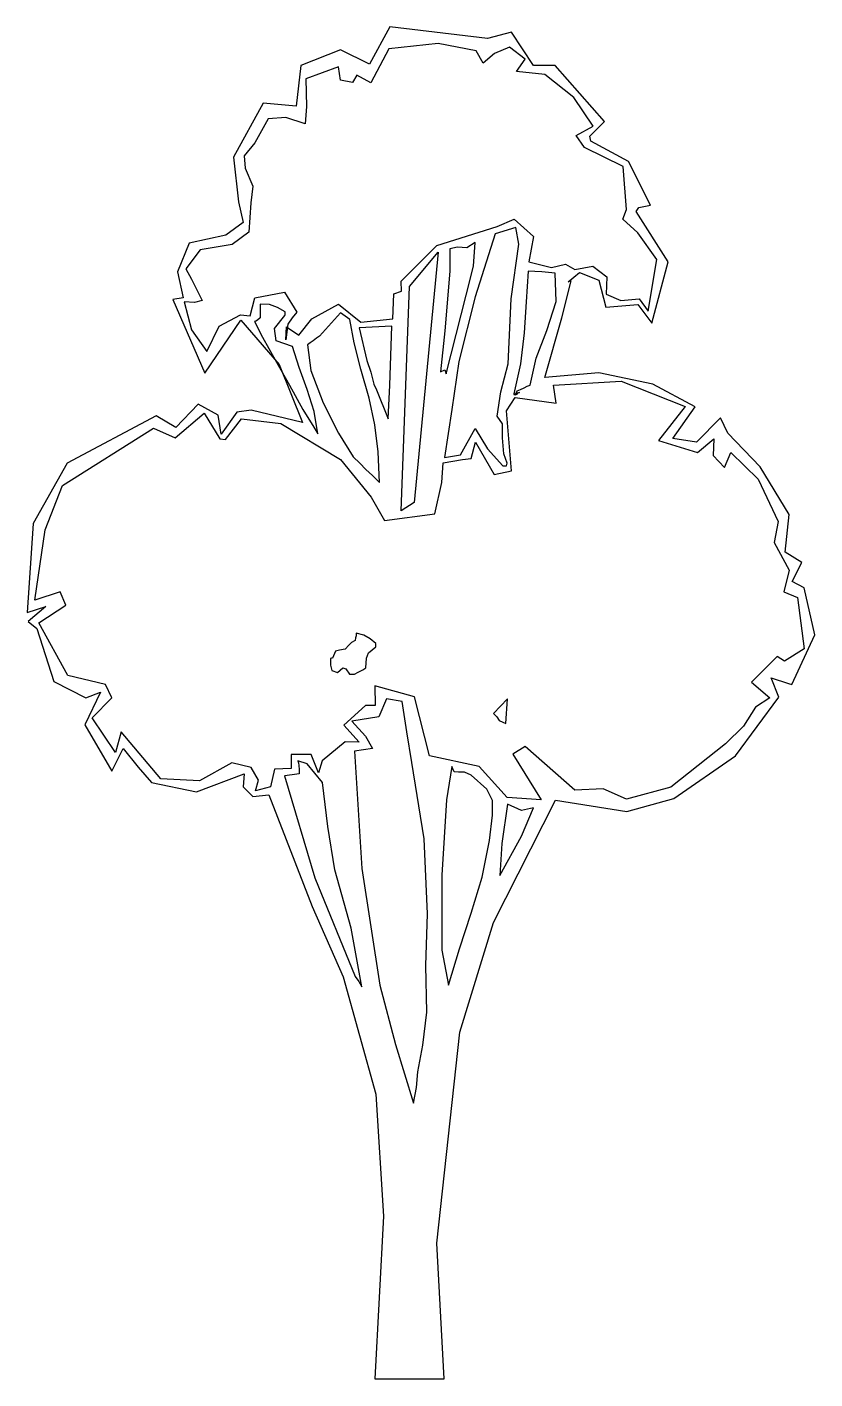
# Model space of a CAD drawing. Extents: x 31076 to 37056, y -24554 to -14294.
import ezdxf

# ---------------------------------------------------------------- set-up
doc = ezdxf.new("R2010")
doc.units = 0
doc.layers.get('0').update_dxf_attribs({"linetype": 'CONTINUOUS'})

msp = doc.modelspace()

# ---------------------------------------------------------------- linework, layer by layer
at = {"color": 0}
for points in [[(34241, -24554), (34186, -23523), (34362, -21923), (34617, -21091), (35088, -20162), (35629, -20248), (35986, -20150), (36452, -19824), (36782, -19381), (36723, -19232), (36856, -19275), (36880, -19283), (37056, -18907), (36974, -18550), (36884, -18503), (36958, -18357), (36829, -18279), (36860, -17993), (36641, -17632), (36394, -17377), (36339, -17259), (36158, -17444), (35978, -17416), (36147, -17177), (35825, -17004), (35417, -16918), (35005, -16953), (35135, -16502), (35205, -16220), (35182, -16228), (35268, -16157), (35417, -16216), (35468, -16420), (35711, -16400), (35817, -16542), (35943, -16075), (35699, -15694), (35719, -15663), (35809, -15647), (35641, -15314), (35354, -15161), (35347, -15122), (35460, -15012), (35084, -14585), (34919, -14585), (34754, -14334), (34570, -14381), (33829, -14294), (33676, -14577), (33456, -14467), (33154, -14585), (33119, -14894), (32868, -14871), (32644, -15283), (32680, -15620), (32715, -15777), (32585, -15875), (32307, -15934), (32217, -16153), (32260, -16349), (32182, -16361), (32425, -16922), (32699, -16518), (32989, -16855), (33166, -17295), (32778, -17201), (32668, -17216), (32550, -17385), (32527, -17240), (32374, -17157), (32205, -17334), (32056, -17244), (31381, -17604), (31123, -18063), (31076, -18738), (31217, -18691), (31083, -18805), (31150, -18859), (31279, -19260), (31523, -19385), (31632, -19342), (31515, -19589), (31719, -19942), (31805, -19769), (31919, -19911), (32021, -20028), (32362, -20099), (32723, -19962), (32715, -20060), (32789, -20134), (32911, -20122), (33240, -20969), (33476, -21503), (33723, -22393), (33782, -23319), (33715, -24554), (34241, -24554)], [(32440, -16757), (32534, -16565), (32695, -16479), (32770, -16487), (32805, -16349), (33029, -16306), (33123, -16459), (33087, -16502), (33056, -16549), (33040, -16667), (33044, -16569), (33138, -16632), (33237, -16510), (33440, -16397), (33609, -16534), (33852, -16510), (33860, -16318), (33919, -16298), (33915, -16224), (34186, -15953), (34644, -15808), (34774, -15753), (34919, -15883), (34884, -16075), (35056, -16118), (35162, -16095), (35233, -16134), (35370, -16110), (35476, -16189), (35472, -16322), (35582, -16369), (35723, -16357), (35790, -16451), (35856, -16059), (35711, -15855), (35598, -15753), (35625, -15679), (35601, -15353), (35307, -15208), (35245, -15118), (35374, -15047), (35225, -14828), (35005, -14655), (34790, -14632), (34856, -14538), (34739, -14447), (34625, -14494), (34539, -14569), (34484, -14475), (34197, -14420), (33821, -14459), (33754, -14589), (33684, -14718), (33578, -14659), (33546, -14714), (33456, -14698), (33440, -14596), (33193, -14687), (33197, -14898), (33186, -15028), (33040, -14981), (32907, -14992), (32805, -15173), (32723, -15271), (32731, -15365), (32789, -15502), (32774, -15628), (32758, -15851), (32633, -15945), (32389, -15985), (32280, -16130), (32323, -16208), (32405, -16369), (32346, -16385), (32268, -16381), (32323, -16593), (32440, -16757)], [(34719, -17604), (34695, -17534), (34684, -17412), (34684, -17306), (34644, -17248), (34672, -17063), (34727, -16851), (34750, -16357), (34809, -15942), (34786, -15816), (34629, -15863), (34476, -16342), (34354, -16832), (34299, -17197), (34244, -17561), (34366, -17542), (34476, -17342), (34570, -17495), (34688, -17624), (34715, -17624), (34719, -17604)], [(34013, -17903), (33915, -17965), (33978, -16263), (34197, -16004), (34013, -17903)], [(34256, -16926), (34409, -16330), (34464, -16110), (34476, -15930), (34413, -15969), (34342, -15965), (34284, -15977), (34284, -16146), (34248, -16600), (34213, -16910), (34248, -16895), (34252, -16910), (34256, -16926)], [(34797, -17055), (34821, -17044), (34848, -17032), (34872, -17020), (34895, -17012), (34939, -16808), (35021, -16597), (35092, -16377), (35084, -16161), (35033, -16157), (34982, -16153), (34931, -16149), (34880, -16146), (34864, -16381), (34848, -16616), (34821, -16851), (34770, -17079), (34770, -17083), (34770, -17083), (34770, -17083), (34774, -17083), (34782, -17079), (34794, -17075), (34801, -17071), (34813, -17067), (34805, -17071), (34797, -17075), (34790, -17083), (34782, -17087), (34786, -17079), (34790, -17071), (34794, -17063), (34797, -17055)], [(33284, -17381), (33256, -17212), (33201, -17044), (33142, -16879), (33091, -16718), (32966, -16675), (32954, -16581), (33033, -16483), (33036, -16475), (33036, -16463), (33036, -16455), (32978, -16424), (32915, -16400), (32844, -16397), (32844, -16440), (32844, -16467), (32844, -16502), (32825, -16518), (32813, -16526), (32801, -16530), (32864, -16648), (32958, -16820), (33068, -17012), (33170, -17197), (33252, -17330), (33284, -17381)], [(33750, -17750), (33742, -17518), (33715, -17314), (33672, -17110), (33609, -16891), (33558, -16691), (33527, -16514), (33456, -16463), (33295, -16640), (33272, -16655), (33248, -16675), (33225, -16691), (33205, -16706), (33229, -16902), (33323, -17146), (33440, -17377), (33550, -17557), (33601, -17604), (33648, -17652), (33699, -17699), (33750, -17750)], [(33817, -17267), (33829, -17012), (33844, -16565), (33597, -16577), (33656, -16824), (33684, -16914), (33707, -17004), (33727, -17048), (33817, -17267)], [(34170, -17989), (34225, -17750), (34233, -17601), (34382, -17577), (34448, -17569), (34480, -17444), (34621, -17691), (34754, -17663), (34715, -17208), (34782, -17106), (35092, -17150), (35072, -17012), (35586, -16981), (36072, -17173), (35868, -17432), (36166, -17522), (36288, -17420), (36284, -17546), (36370, -17636), (36417, -17522), (36625, -17726), (36778, -18048), (36747, -18205), (36860, -18416), (36821, -18581), (36923, -18624), (36974, -19012), (36825, -19107), (36770, -19071), (36574, -19267), (36715, -19385), (36605, -19456), (36515, -19601), (36378, -19734), (35962, -20064), (35625, -20154), (35448, -20075), (35233, -20087), (34856, -19754), (34762, -19813), (34978, -20158), (34719, -20142), (34507, -19907), (34131, -19824), (34017, -19377), (33715, -19295), (33719, -19444), (33644, -19444), (33480, -19593), (33597, -19722), (33491, -19718), (33315, -19863), (33287, -19954), (33233, -19816), (33080, -19816), (33080, -19922), (32954, -19926), (32923, -20060), (32809, -20091), (32833, -20009), (32778, -19914), (32629, -19879), (32385, -20016), (32091, -20001), (31789, -19644), (31746, -19801), (31570, -19538), (31719, -19385), (31672, -19283), (31385, -19216), (31166, -18816), (31370, -18683), (31327, -18581), (31134, -18644), (31213, -18110), (31346, -17773), (32036, -17338), (32201, -17412), (32421, -17224), (32538, -17420), (32582, -17424), (32703, -17267), (33001, -17302), (33456, -17577), (33688, -17863), (33790, -18040), (34170, -17989)], [(33562, -19205), (33589, -19189), (33625, -19173), (33648, -19158), (33652, -19083), (33668, -19044), (33723, -18997), (33723, -18989), (33723, -18981), (33723, -18973), (33680, -18938), (33633, -18910), (33574, -18895), (33574, -18914), (33570, -18930), (33566, -18950), (33538, -18965), (33519, -18985), (33491, -19016), (33448, -19024), (33417, -19032), (33393, -19083), (33389, -19083), (33386, -19083), (33378, -19087), (33378, -19138), (33389, -19177), (33433, -19193), (33472, -19158), (33495, -19165), (33523, -19205), (33535, -19205), (33550, -19205), (33562, -19205)], [(34009, -22460), (34033, -22342), (34041, -22224), (34080, -22021), (34111, -21770), (34103, -21417), (34115, -21024), (34091, -20456), (33997, -19875), (33958, -19644), (33923, -19412), (33805, -19393), (33746, -19530), (33542, -19562), (33644, -19675), (33699, -19769), (33562, -19789), (33617, -20679), (33754, -21566), (33872, -22017), (34009, -22460)], [(34711, -19581), (34723, -19393), (34617, -19503), (34641, -19530), (34660, -19558), (34688, -19569), (34711, -19581)], [(33617, -21577), (33535, -21134), (33413, -20691), (33358, -20362), (33319, -20028), (33201, -19887), (33131, -19863), (33135, -19879), (33138, -19899), (33142, -19930), (33142, -19962), (33087, -19969), (33029, -19977), (33260, -20750), (33566, -21499), (33593, -21538), (33617, -21577)], [(34276, -21566), (34358, -21291), (34448, -21020), (34531, -20746), (34586, -20467), (34609, -20275), (34609, -20165), (34566, -20079), (34448, -19973), (34397, -19950), (34350, -19950), (34319, -19946), (34299, -19907), (34260, -20158), (34225, -20730), (34225, -21299), (34276, -21566)], [(34664, -20734), (34829, -20436), (34919, -20220), (34829, -20240), (34723, -20193), (34680, -20491), (34664, -20734)]]:
    msp.add_lwpolyline(points, dxfattribs=at)

doc.saveas('drawing.dxf')
